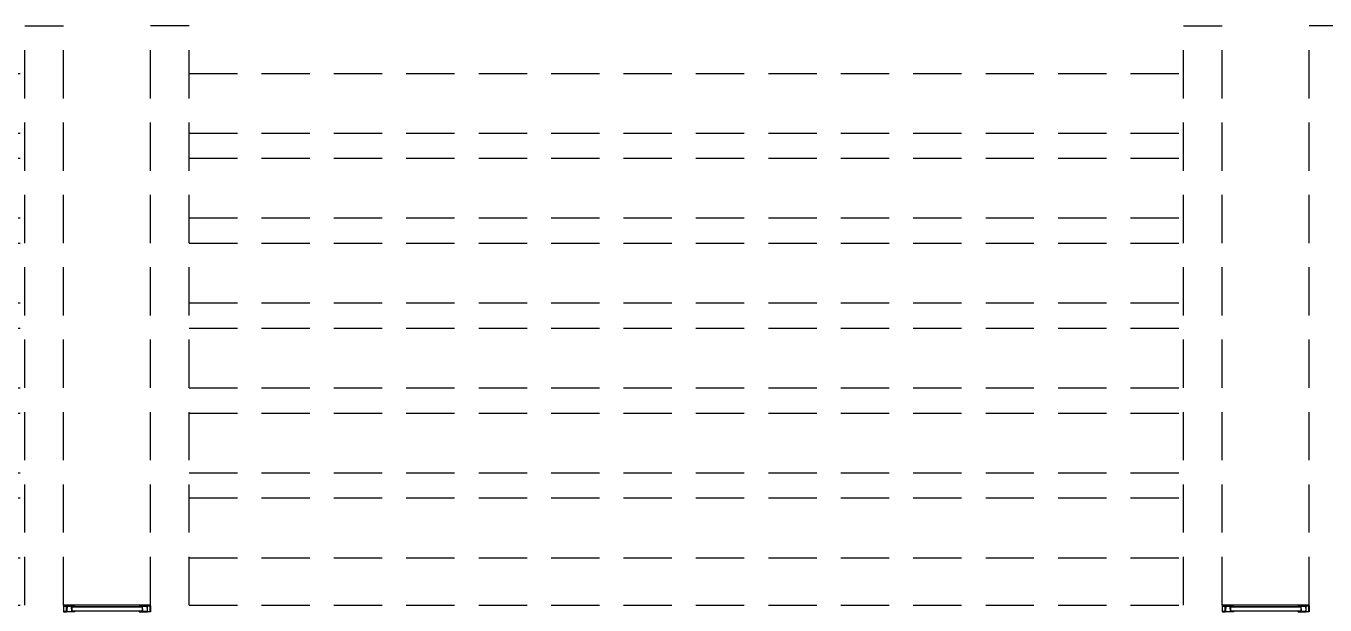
# Model space of a CAD drawing. Header units: millimetres. Extents: x 2801 to 3319, y 1187 to 1422.
# Drawn here: x 3020.33 to 3027.06, y 1358 to 1361 of the extents above; entities that cross this region are included whole.
import ezdxf

# ---------------------------------------------------------------- set-up
doc = ezdxf.new("R2010")
doc.units = ezdxf.units.MM
doc.linetypes.add('HIDDEN', pattern=[0.375, 0.25, -0.125])
for name, color, linetype in [('AR-ESQ', 1, 'Continuous'), ('AR-PERGOLAPROJ', 1, 'HIDDEN'), ('DT-ESQ-BAGUETE-C', 2, 'Continuous'), ('DT-ESQ-PERFIL CADEIRA-C', 2, 'Continuous'), ('DT-ESQ-PERFIL CADEIRA-V', 1, 'Continuous'), ('DT-ESQ-VENEZIANA-C', 2, 'Continuous'), ('DT-ESQ-VENEZIANA-V', 2, 'Continuous'), ('PG-PROJ', 1, 'HIDDEN')]:
    doc.layers.add(name, color=color, linetype=linetype)

# ---------------------------------------------------------------- blocks, each defined once
blk = doc.blocks.new('PG-MODULO1-PJ-C')
at = {"layer": 'PG-PROJ'}
for p, q in [((0.2, 3), (0, 3)), ((0, 0), (0, 3)), ((0.2, 0), (0.2, 3)), ((5.35, 3), (5.55, 3)), ((5.35, 0), (5.35, 3)), ((5.55, 0), (5.55, 3)), ((0.2, 2.7546), (5.35, 2.7546)), ((0.2, 2.4454), (5.35, 2.4454)), ((0.2, 2.3146), (5.35, 2.3146)), ((0.2, 2.0054), (5.35, 2.0054)), ((0.2, 1.8746), (5.35, 1.8746)), ((0.2, 1.5654), (5.35, 1.5654)), ((0.2, 1.4346), (5.35, 1.4346)), ((0.2, 1.1254), (5.35, 1.1254)), ((0.2, 0.9946), (5.35, 0.9946)), ((0.2, 0.6854), (5.35, 0.6854)), ((0.2, 0.5546), (5.35, 0.5546)), ((0.2, 0.2454), (5.35, 0.2454)), ((0.2, 0), (5.35, 0))]:
    blk.add_line(p, q, dxfattribs=at)
blk = doc.blocks.new('EF01C-P')
at = {"layer": 'DT-ESQ-BAGUETE-C', "ltscale": 0.1}
for points in [[(0.0015, 0.035), (0.015, 0.035), (0.015, 0.0335), (0.0015, 0.0335), (0.0015, 0.005), (0.015, 0.005), (0.015, 0.0035), (0.0015, 0.0035, -0.414214), (0, 0.005), (0, 0.0335, -0.414214)], [(0.4485, 0.035), (0.435, 0.035), (0.435, 0.0335), (0.4485, 0.0335), (0.4485, 0.005), (0.435, 0.005), (0.435, 0.0035), (0.4485, 0.0035, 0.414214), (0.45, 0.005), (0.45, 0.0335, 0.414214)]]:
    blk.add_lwpolyline(points, format="xyb", close=True, dxfattribs=at)
at = {"layer": 'DT-ESQ-PERFIL CADEIRA-C', "ltscale": 0.1}
for points in [[(0.01, 0.0015), (0.01, 0.003), (0.0015, 0.003, 1), (0.0015, 0), (0.015, 0, 0.414214), (0.0165, 0.0015), (0.0165, 0.0335), (0.043, 0.0335)], [(0.043, 0.0065), (0.018, 0.0065), (0.018, 0.0165), (0.0165, 0.0165), (0.0165, 0.0065, 0.414214), (0.018, 0.005), (0.043, 0.005), (0.0565, 0.005, 1), (0.0565, 0.008), (0.043, 0.008), (0.043, 0.02), (0.043, 0.032), (0.0565, 0.032, 1), (0.0565, 0.035), (0.043, 0.035), (0.0165, 0.035, 0.414214), (0.015, 0.0335), (0.015, 0.0015), (0.0015, 0.0015)], [(0.0415, 0.02), (0.0415, 0.032, -0.414214), (0.043, 0.0335), (0.0565, 0.0335)], [(0.0415, 0.02), (0.0415, 0.008, 0.414214), (0.043, 0.0065), (0.0565, 0.0065)], [(0.407, 0.0065), (0.432, 0.0065), (0.432, 0.0165), (0.4335, 0.0165), (0.4335, 0.0065, -0.414214), (0.432, 0.005), (0.407, 0.005), (0.3935, 0.005, -1), (0.3935, 0.008), (0.407, 0.008), (0.407, 0.02), (0.407, 0.032), (0.3935, 0.032, -1), (0.3935, 0.035), (0.407, 0.035), (0.4335, 0.035, -0.414214), (0.435, 0.0335), (0.435, 0.0015), (0.4485, 0.0015)], [(0.4085, 0.02), (0.4085, 0.032, 0.414214), (0.407, 0.0335), (0.3935, 0.0335)], [(0.4085, 0.02), (0.4085, 0.008, -0.414214), (0.407, 0.0065), (0.3935, 0.0065)], [(0.44, 0.0015), (0.44, 0.003), (0.4485, 0.003, -1), (0.4485, 0), (0.435, 0, -0.414214), (0.4335, 0.0015), (0.4335, 0.0335), (0.407, 0.0335)]]:
    blk.add_lwpolyline(points, format="xyb", dxfattribs=at)
at = {"layer": 'DT-ESQ-PERFIL CADEIRA-V', "ltscale": 0.1}
blk.add_line((0.015, 0), (0.435, 0), dxfattribs=at)
at = {"layer": 'DT-ESQ-VENEZIANA-C', "ltscale": 0.1}
for p, q in [((0.043, 0.0105), (0.407, 0.0105)), ((0.043, 0.009), (0.407, 0.009))]:
    blk.add_line(p, q, dxfattribs=at)
at = {"layer": 'DT-ESQ-VENEZIANA-V', "ltscale": 0.1}
blk.add_line((0.043, 0.031), (0.407, 0.031), dxfattribs=at)

msp = doc.modelspace()

# ---------------------------------------------------------------- block references
at = {"layer": 'AR-ESQ', "rotation": 180}
for p in [(3020.9749, 1357.9998), (3026.9749, 1357.9998)]:
    msp.add_blockref('EF01C-P', p, dxfattribs=at)
at = {"layer": 'AR-PERGOLAPROJ'}
for p in [(3014.9749, 1357.9998), (3020.9749, 1357.9998), (3026.9749, 1357.9998)]:
    msp.add_blockref('PG-MODULO1-PJ-C', p, dxfattribs=at)

doc.saveas('drawing.dxf')
